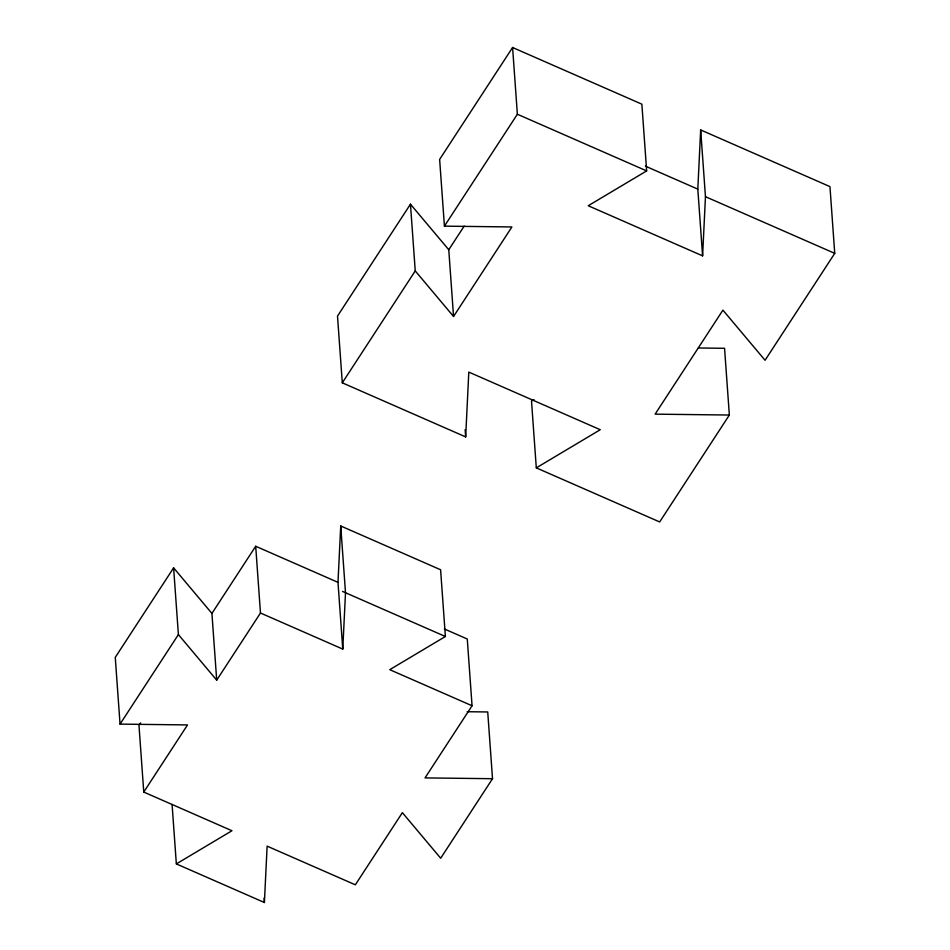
<?xml version="1.0" encoding="UTF-8"?>
<svg xmlns="http://www.w3.org/2000/svg" width="950" height="950" viewBox="0 0 950 950"><rect width="100%" height="100%" fill="white"/><g stroke="black" fill="none" stroke-linecap="round" stroke-linejoin="round"><path stroke-width="1.43" d="M172.081 804.424L176.344 863.906L264.397 902.5L267.128 846.141L355.336 884.806L402.372 812.654L440.681 858.23L492.516 778.703L487.73 711.966L467.186 711.716M337.986 582.338L255.692 546.262L260.478 613.011L342.772 649.087L337.986 582.338L340.729 525.979L440.598 569.763L445.384 636.5L389.761 669.679L472.055 705.755L425.03 777.908L492.516 778.703M342.772 649.087L345.503 592.729L340.729 525.979M698.369 347.985L724.565 348.294L729.351 415.031L655.12 414.152L722.914 310.139L765.059 360.264L834.741 253.353L829.956 186.616L700.672 129.948L705.458 196.686L702.596 255.859L588.24 205.734L646.653 170.905L641.867 104.168L512.584 47.5L439.636 159.41L444.422 226.148L511.907 226.955L453.554 316.481L448.768 249.743L410.459 204.179L337.511 316.089L342.297 382.826L465.666 436.905L468.801 372.091L600.269 429.721L536.299 467.863L531.513 401.126L534.019 399.629M702.596 255.859L697.811 189.121L700.672 129.948M260.478 613.011L216.707 680.153L211.921 613.415L173.612 567.851L115.259 657.376L120.044 724.114L187.53 724.921L143.759 792.062L231.966 830.739L176.344 863.906M342.297 382.826L415.245 270.916L410.459 204.179M444.422 226.148L517.37 114.237L512.584 47.5M120.044 724.114L178.398 634.588L173.612 567.851M140.6 722.843L138.973 725.325L143.759 792.062M211.921 613.415L255.692 546.262M448.768 249.743L464.17 226.124M729.351 415.031L659.668 521.942L536.299 467.863M645.347 166.119L697.811 189.121M517.37 114.237L646.653 170.905M705.458 196.686L834.741 253.353M444.339 628.959L467.269 639.006L472.055 705.755M342.546 591.434L445.384 636.5M415.245 270.916L453.554 316.481M178.398 634.588L216.707 680.153M465.144 429.649L465.666 436.905M264.076 898.142L264.397 902.5"/></g></svg>
